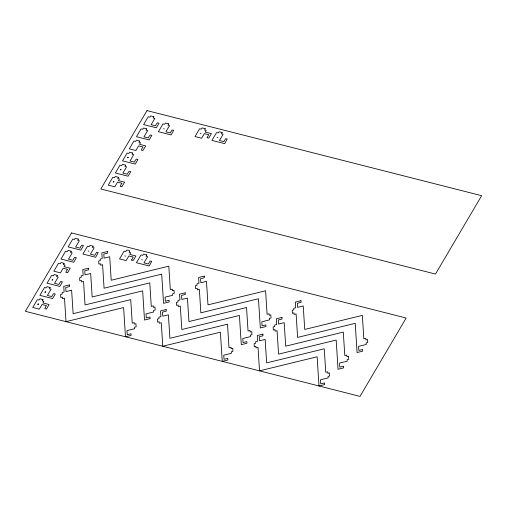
<?xml version="1.0" encoding="UTF-8"?>
<svg xmlns="http://www.w3.org/2000/svg" width="507" height="507" viewBox="0 0 507 507"><rect width="100%" height="100%" fill="white"/><g stroke="black" fill="none" stroke-linecap="round" stroke-linejoin="round"><path stroke-width="0.76" d="M37.714 304.39L38.076 303.782M44.863 292.254L45.224 291.645M52.018 280.118L52.379 279.509M113.194 182.051L113.555 181.443M120.343 169.915L120.704 169.306M127.491 157.778L127.853 157.17M127.998 157.639L128.379 157.474M45.37 292.108L45.75 291.95M38.221 304.244L38.602 304.086M121.23 169.611L120.85 169.775A0.792 0.589 -27.7 0 1 120.609 169.877M114.075 181.747L113.695 181.912A0.792 0.589 -27.7 0 1 113.46 182.013M52.899 279.813L52.551 279.959A0.792 0.589 -27.7 0 1 52.284 280.079M217.091 137.416L217.864 137.612M200.195 133.588L200.968 133.785M163.552 128.708L164.325 128.905M141.618 259.755L142.391 259.952M124.722 255.927L125.489 256.124M88.079 251.047L88.845 251.244M127.979 157.614A0.792 0.589 -27.7 0 1 127.758 157.74M45.351 292.089A0.792 0.589 -27.7 0 1 45.129 292.216M38.202 304.225A0.792 0.589 -27.7 0 1 37.981 304.352M42.987 299.662L42.29 300.905L43.938 301.323L42.968 302.971L49.116 304.53L46.435 309.036L44.781 308.738L45.262 307.641A2.11 1.578 -27.7 0 1 45.941 306.494L46.454 305.626L42.062 304.511L39.331 309.137L32.746 307.464L37.347 299.65L38.995 300.068L39.933 298.781L42.987 299.65M50.136 287.526L47.088 286.645L46.15 287.932L44.502 287.513L39.895 295.328L52.633 298.566L55.263 294.003L53.698 293.547L52.969 294.567A2.11 1.578 -27.7 0 0 52.297 295.708L51.784 296.576L47.392 295.461L51.087 289.186L49.439 288.768L50.136 287.577M57.291 275.39L56.594 276.632L58.235 277.05L54.541 283.324L58.932 284.44L59.446 283.578A2.11 1.578 -27.7 0 1 60.118 282.431L60.846 281.41L62.412 281.867L59.782 286.43L47.043 283.191L51.651 275.377L53.298 275.795L54.236 274.509L57.291 275.39M64.091 263.374L61.024 262.493L60.105 263.779L58.457 263.361L53.85 271.175L60.441 272.855L63.166 268.222L67.558 269.344L67.133 270.066A2.11 1.578 -27.7 0 0 66.284 271.498L65.872 272.436L67.545 272.753L70.219 268.247L64.072 266.682L65.042 265.034L63.394 264.616L64.091 263.425M71.246 251.238L70.549 252.48L72.197 252.898L68.496 259.172L72.888 260.287L73.312 259.565A2.11 1.578 -27.7 0 1 74.161 258.133L74.802 257.258L76.373 257.714L73.737 262.277L60.998 259.039L65.606 251.225L67.254 251.643L68.192 250.357L71.246 251.238M78.395 239.101L77.698 240.343L79.346 240.762L75.651 247.036L80.043 248.157L80.467 247.435A2.11 1.578 -27.7 0 1 81.31 245.996L81.95 245.122L83.522 245.578L80.886 250.141L68.153 246.903L72.755 239.089L74.402 239.507L75.34 238.22L78.395 239.101M93.155 246.231L92.458 247.473L94.106 247.891L90.411 254.165L94.803 255.281L96.571 252.315L98.2 252.6L95.646 257.271L82.914 254.032L87.521 246.212L89.162 246.63L90.1 245.344L93.155 246.231M118.467 177.323L117.77 178.565L119.411 178.984L118.442 180.631L124.595 182.197L121.914 186.703L120.216 186.354L120.742 185.302A2.11 1.578 -27.7 0 1 121.414 184.155L121.927 183.287L117.535 182.171L114.81 186.804L108.219 185.125L112.827 177.311L114.474 177.729L115.412 176.442L118.467 177.323M125.616 165.187L124.918 166.429L126.566 166.847L122.865 173.121L127.257 174.237L127.77 173.375A2.11 1.578 -27.7 0 1 128.448 172.228L129.171 171.208L130.743 171.664L128.106 176.227L115.374 172.988L119.975 165.174L121.623 165.593L122.561 164.306L125.616 165.187M132.764 153.051L132.067 154.293L133.715 154.711L130.02 160.985L134.412 162.101L134.919 161.239A2.11 1.578 -27.7 0 1 135.597 160.092L136.32 159.071L137.891 159.528L135.261 164.091L122.523 160.852L127.13 153.038L128.772 153.456L129.729 152.17L132.764 153.07M131.535 260.047L133.265 260.471L135.927 255.978L129.779 254.413L130.749 252.765L129.101 252.347C131.801 250.293 125.711 248.924 125.806 251.51L124.164 251.092L119.557 258.912L126.142 260.585L128.873 255.959L133.265 257.074L131.535 260.047M139.571 141.035L138.874 142.277L140.521 142.695L139.552 144.343L145.699 145.908L143.018 150.414L141.352 150.097L141.764 149.159A2.11 1.578 -27.7 0 1 142.606 147.727L143.031 147.005L138.639 145.883L135.914 150.516L129.329 148.836L133.93 141.022L135.578 141.44L136.516 140.154L139.571 141.035M146.719 128.898L146.022 130.141L147.67 130.559L143.975 136.833L148.367 137.955L148.792 137.232A2.11 1.578 -27.7 0 1 149.635 135.794L150.275 134.919L151.846 135.382L149.216 139.938L136.478 136.706L141.085 128.886L142.727 129.304L143.665 128.018L146.719 128.898M146.694 254.932L145.997 256.174L147.645 256.593L143.95 262.867L148.342 263.982L150.11 261.016L151.745 261.308L149.191 265.972L136.453 262.734L141.06 254.92L142.708 255.338L143.658 254.045L146.694 254.945M153.875 116.768L153.171 118.004L154.819 118.429L151.124 124.697L155.516 125.818L155.941 125.096A2.11 1.578 -27.7 0 1 156.79 123.657L157.43 122.789L158.995 123.245L156.365 127.808L143.627 124.57L148.234 116.749L149.882 117.168L150.833 115.881L153.875 116.781M168.635 123.892L167.937 125.134L169.585 125.552L165.884 131.826L170.276 132.942L172.05 129.976L173.679 130.261L171.125 134.932L158.387 131.693L162.994 123.873L164.642 124.291L165.58 123.005L168.635 123.873M205.278 128.772L204.581 130.007L206.229 130.432L205.259 132.074L211.406 133.639L208.738 138.132L207.014 137.708L208.738 134.735L204.346 133.62L201.621 138.246L195.03 136.573L199.638 128.753L201.285 129.171L202.223 127.884L205.278 128.772M222.174 132.593L221.477 133.835L223.124 134.254L219.43 140.528L223.815 141.643L225.59 138.677L227.218 138.969L224.664 143.633L211.932 140.395L216.533 132.581L218.181 132.999L219.138 131.706L222.174 132.606M71.525 232.941L25.35 311.311L360.002 396.398L406.17 318.028L71.525 232.941M146.998 110.602L100.83 188.972L435.475 274.059L481.65 195.689L146.998 110.602M107.465 251.51L101.831 252.885L102.192 258.602L100.19 259.09L100.291 260.623L98.662 261.016L98.859 264.084L100.481 263.684L100.582 265.218L102.585 264.724L104.081 288.204L161.689 274.129L163.552 303.325L169.186 301.95L169.085 300.315L165.326 301.234L165.067 297.153L172.71 295.283L172.608 293.756L174.237 293.357L174.04 290.296L172.412 290.688L172.317 289.161L170.314 289.649L168.812 266.169L111.204 280.244L109.708 256.764L104.074 258.139L103.815 254.058L107.573 253.139L107.465 251.51M88.427 268.228L82.787 269.604L83.154 275.32L81.152 275.808L81.247 277.342L79.618 277.741L79.814 280.802L81.443 280.403L81.538 281.936L83.547 281.448L85.043 304.922L142.651 290.853L144.514 320.044L150.148 318.669L150.04 317.033L146.289 317.952L146.029 313.871L153.665 312.001L153.57 310.474L155.193 310.075L155.003 307.014L153.374 307.413L153.272 305.879L151.27 306.367L149.774 282.887L92.166 296.963L90.671 273.488L85.03 274.864L84.77 270.776L88.529 269.863L88.427 268.228M69.383 284.947L63.749 286.322L64.11 292.038L62.108 292.533L62.209 294.06L60.58 294.459L60.77 297.52L62.399 297.127L62.5 298.655L64.503 298.167L65.999 321.647L123.607 307.572L125.47 336.768L131.104 335.387L131.002 333.758L127.244 334.677L126.984 330.589L134.621 328.726L134.526 327.192L136.155 326.793L135.958 323.732L134.33 324.131L134.235 322.598L132.232 323.092L130.73 299.612L73.122 313.687L71.626 290.207L65.992 291.582L65.733 287.501L69.484 286.582L69.383 284.947M204.239 276.112L198.605 277.494L198.972 283.21L196.963 283.698L197.065 285.226L195.436 285.625L195.632 288.686L197.261 288.293L197.356 289.82L199.359 289.332L200.854 312.813L258.469 298.737L260.325 327.934L265.966 326.552L265.858 324.924L262.1 325.843L261.84 321.755L269.483 319.892L269.382 318.358L271.011 317.959L270.814 314.898L269.185 315.297L269.09 313.763L267.088 314.258L265.592 290.777L207.978 304.853L206.482 281.372L200.848 282.748L200.588 278.666L204.346 277.747L204.239 276.112M185.201 292.837L179.56 294.212L179.928 299.929L177.925 300.417L178.02 301.95L176.392 302.343L176.588 305.41L178.217 305.011L178.312 306.545L180.321 306.051L181.817 329.531L239.424 315.455L241.288 344.652L246.922 343.277L246.82 341.642L243.062 342.561L242.802 338.48L250.439 336.61L250.344 335.076L251.973 334.683L251.776 331.616L250.147 332.015L250.046 330.488L248.043 330.976L246.548 307.495L188.94 321.571L187.444 298.091L181.804 299.466L181.544 295.385L185.302 294.466L185.201 292.837M166.157 309.555L160.523 310.93L160.884 316.647L158.881 317.135L158.983 318.669L157.354 319.068L157.55 322.129L159.173 321.73L159.274 323.263L161.277 322.775L162.772 346.249L220.38 332.18L222.243 361.371L227.877 359.995L227.776 358.36L224.018 359.279L223.758 355.198L231.401 353.328L231.3 351.801L232.928 351.402L232.732 348.341L231.103 348.74L231.008 347.206L229.006 347.694L227.504 324.214L169.896 338.289L168.4 314.809L162.766 316.191L162.506 312.103L166.264 311.19L166.157 309.555M300.987 300.714L295.353 302.09L295.72 307.806L293.711 308.294L293.813 309.828L292.184 310.227L292.381 313.288L294.009 312.889L294.104 314.422L296.107 313.934L297.603 337.409L355.217 323.339L357.074 352.53L362.714 351.155L362.606 349.519L358.848 350.438L358.588 346.357L366.231 344.487L366.13 342.96L367.759 342.561L367.562 339.5L365.934 339.899L365.839 338.365L363.836 338.853L362.34 315.373L304.732 329.449L303.23 305.968L297.596 307.35L297.336 303.262L301.095 302.349L300.987 300.714M281.949 317.433L276.309 318.808L276.676 324.524L274.674 325.019L274.769 326.546L273.14 326.945L273.336 330.006L274.965 329.613L275.06 331.141L277.069 330.653L278.565 354.133L336.173 340.058L338.036 369.254L343.67 367.873L343.569 366.244L339.81 367.157L339.551 363.075L347.187 361.212L347.092 359.678L348.721 359.279L348.524 356.218L346.896 356.617L346.794 355.084L344.792 355.572L343.296 332.098L285.688 346.173L284.193 322.693L278.552 324.068L278.292 319.987L282.05 319.068L281.949 317.433M262.905 334.151L257.271 335.533L257.632 341.249L255.629 341.737L255.731 343.271L254.102 343.664L254.299 346.731L255.927 346.332L256.022 347.859L258.025 347.371L259.521 370.851L317.129 356.776L318.992 385.973L324.626 384.598L324.524 382.962L320.766 383.881L320.506 379.794L328.149 377.93L328.048 376.397L329.677 376.004L329.48 372.937L327.852 373.336L327.756 371.808L325.754 372.296L324.252 348.816L266.644 362.892L265.148 339.411L259.514 340.786L259.254 336.705L263.013 335.786L262.905 334.151"/></g></svg>
